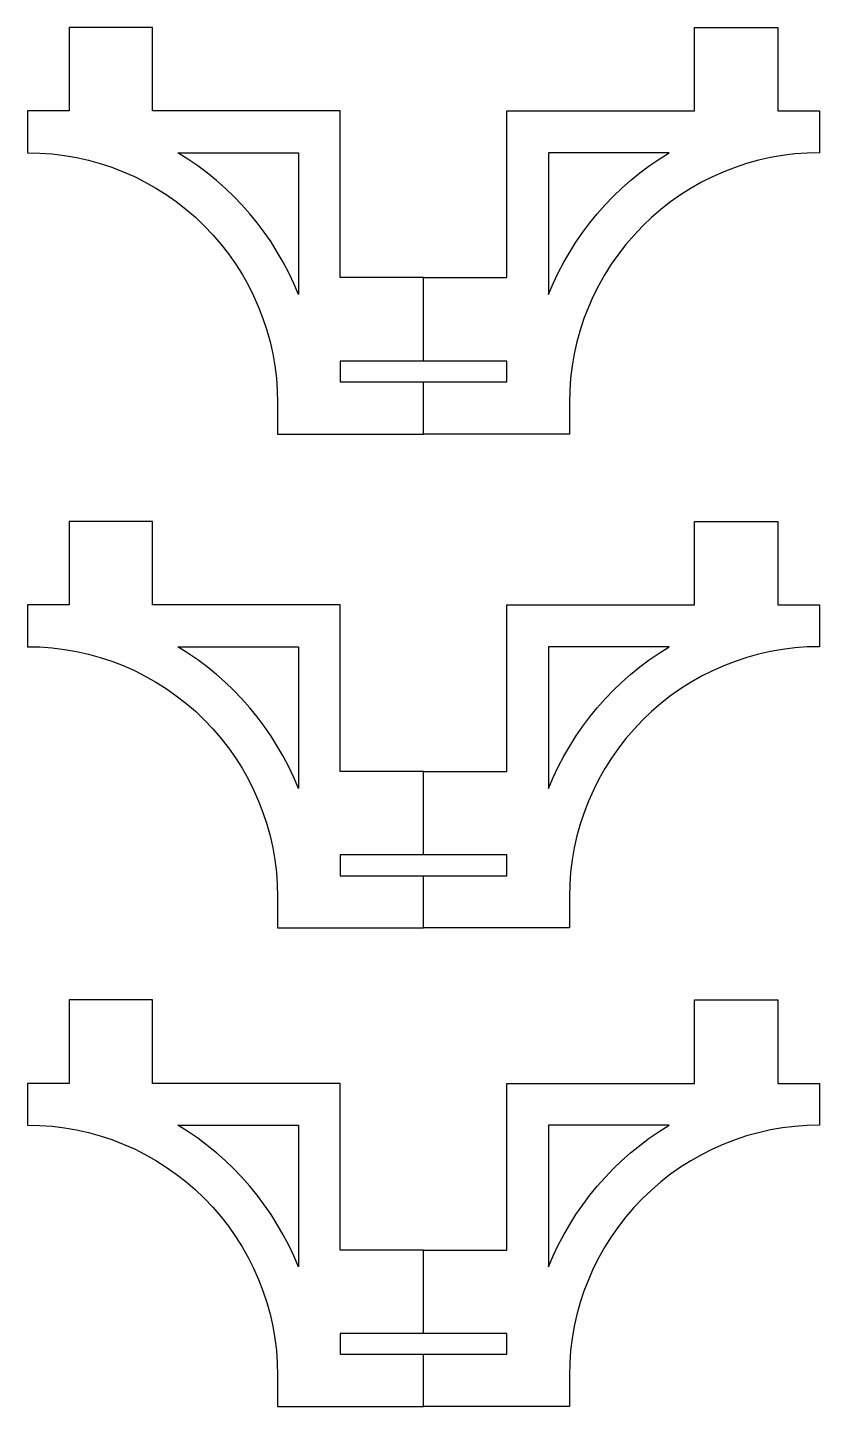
# Model space of a CAD drawing. Header units: millimetres. Extents: x 132 to 771, y 404 to 944.
# Drawn here: x 383 to 421, y 403.5 to 469.7 of the extents above; entities that cross this region are included whole.
import ezdxf

# ---------------------------------------------------------------- set-up
doc = ezdxf.new("R2010")
doc.units = ezdxf.units.MM
doc.header["$MEASUREMENT"] = 0
doc.layers.get('0').update_dxf_attribs({"linetype": 'CONTINUOUS', "true_color": 0xffffff})

msp = doc.modelspace()

# ---------------------------------------------------------------- linework, layer by layer
at = {"color": 7, "linetype": 'Continuous', "true_color": 0xffffff}
for points in [[(401.955, 457.673), (401.942, 457.673), (401.91, 457.673), (401.855, 457.673), (401.782, 457.673), (401.692, 457.673), (401.585, 457.673), (401.33, 457.673), (401.027, 457.673), (400.69, 457.673), (400.327, 457.673), (399.955, 457.673), (399.582, 457.673), (399.22, 457.673), (398.882, 457.673), (398.58, 457.673), (398.325, 457.673), (398.217, 457.673), (398.127, 457.673), (398.055, 457.673), (398, 457.673), (397.967, 457.673), (397.955, 457.673), (397.955, 457.696), (397.955, 457.763), (397.955, 457.871), (397.955, 458.016), (397.955, 458.198), (397.955, 458.411), (397.955, 458.653), (397.955, 458.921), (397.955, 459.213), (397.955, 459.526), (397.955, 459.856), (397.955, 460.201), (397.955, 460.923), (397.955, 461.668), (397.955, 462.413), (397.955, 463.136), (397.955, 463.481), (397.955, 463.811), (397.955, 464.123), (397.955, 464.416), (397.955, 464.683), (397.955, 464.926), (397.955, 465.138), (397.955, 465.321), (397.955, 465.466), (397.955, 465.573), (397.955, 465.641), (397.955, 465.663), (397.93, 465.663), (397.855, 465.663), (397.732, 465.663), (397.567, 465.663), (397.365, 465.663), (397.125, 465.663), (396.852, 465.663), (396.55, 465.663), (396.22, 465.663), (395.867, 465.663), (395.495, 465.663), (395.107, 465.663), (394.295, 465.663), (393.455, 465.663), (392.615, 465.663), (391.802, 465.663), (391.415, 465.663), (391.042, 465.663), (390.69, 465.663), (390.362, 465.663), (390.057, 465.663), (389.785, 465.663), (389.545, 465.663), (389.342, 465.663), (389.177, 465.663), (389.055, 465.663), (388.98, 465.663), (388.955, 465.663), (388.955, 465.676), (388.955, 465.708), (388.955, 465.763), (388.955, 465.836), (388.955, 465.926), (388.955, 466.033), (388.955, 466.288), (388.955, 466.591), (388.955, 466.928), (388.955, 467.291), (388.955, 467.663), (388.955, 468.036), (388.955, 468.398), (388.955, 468.736), (388.955, 469.038), (388.955, 469.293), (388.955, 469.401), (388.955, 469.491), (388.955, 469.563), (388.955, 469.618), (388.955, 469.651), (388.955, 469.663), (388.942, 469.663), (388.91, 469.663), (388.855, 469.663), (388.782, 469.663), (388.692, 469.663), (388.585, 469.663), (388.33, 469.663), (388.027, 469.663), (387.69, 469.663), (387.327, 469.663), (386.955, 469.663), (386.582, 469.663), (386.22, 469.663), (385.882, 469.663), (385.58, 469.663), (385.325, 469.663), (385.217, 469.663), (385.127, 469.663), (385.055, 469.663), (385, 469.663), (384.967, 469.663), (384.955, 469.663), (384.955, 469.651), (384.955, 469.618), (384.955, 469.563), (384.955, 469.491), (384.955, 469.401), (384.955, 469.293), (384.955, 469.038), (384.955, 468.736), (384.955, 468.398), (384.955, 468.036), (384.955, 467.663), (384.955, 467.291), (384.955, 466.928), (384.955, 466.591), (384.955, 466.288), (384.955, 466.033), (384.955, 465.926), (384.955, 465.836), (384.955, 465.763), (384.955, 465.708), (384.955, 465.676), (384.955, 465.663), (384.932, 465.663), (384.87, 465.663), (384.77, 465.663), (384.642, 465.663), (384.49, 465.663), (384.322, 465.663), (383.955, 465.663), (383.587, 465.663), (383.42, 465.663), (383.267, 465.663), (383.14, 465.663), (383.04, 465.663), (382.977, 465.663), (382.955, 465.663), (382.955, 465.641), (382.955, 465.578), (382.955, 465.478), (382.955, 465.351), (382.955, 465.198), (382.955, 465.031), (382.955, 464.663), (382.955, 464.296), (382.955, 464.128), (382.955, 463.976), (382.955, 463.848), (382.955, 463.748), (382.955, 463.686), (382.955, 463.663), (383.55, 463.648), (384.14, 463.606), (384.725, 463.533), (385.305, 463.433), (385.877, 463.303), (386.442, 463.148), (387, 462.966), (387.545, 462.753), (388.08, 462.518), (388.602, 462.256), (389.112, 461.968), (389.61, 461.653), (390.092, 461.316), (390.557, 460.953), (391.007, 460.568), (391.437, 460.158), (391.847, 459.728), (392.235, 459.278), (392.597, 458.813), (392.935, 458.331), (393.25, 457.833), (393.537, 457.321), (393.802, 456.798), (394.04, 456.261), (394.25, 455.713), (394.435, 455.158), (394.59, 454.591), (394.72, 454.018), (394.822, 453.436), (394.895, 452.851), (394.94, 452.258), (394.955, 451.663), (394.955, 451.646), (394.955, 451.598), (394.955, 451.526), (394.955, 451.431), (394.955, 451.318), (394.955, 451.191), (394.955, 450.918), (394.955, 450.646), (394.955, 450.518), (394.955, 450.406), (394.955, 450.311), (394.955, 450.238), (394.955, 450.191), (394.955, 450.173), (394.962, 450.173), (394.987, 450.173), (395.03, 450.173), (395.085, 450.173), (395.232, 450.173), (395.425, 450.173), (395.65, 450.173), (395.905, 450.173), (396.175, 450.173), (396.455, 450.173), (396.735, 450.173), (397.005, 450.173), (397.26, 450.173), (397.487, 450.173), (397.677, 450.173), (397.825, 450.173), (397.88, 450.173), (397.922, 450.173), (397.947, 450.173), (397.955, 450.173), (397.967, 450.173), (398, 450.173), (398.055, 450.173), (398.127, 450.173), (398.217, 450.173), (398.325, 450.173), (398.58, 450.173), (398.882, 450.173), (399.22, 450.173), (399.582, 450.173), (399.955, 450.173), (400.327, 450.173), (400.69, 450.173), (401.027, 450.173), (401.33, 450.173), (401.585, 450.173), (401.692, 450.173), (401.782, 450.173), (401.855, 450.173), (401.91, 450.173), (401.942, 450.173), (401.955, 450.173)], [(405.955, 452.673), (405.955, 452.683), (405.955, 452.716), (405.955, 452.766), (405.955, 452.831), (405.955, 452.991), (405.955, 453.173), (405.955, 453.356), (405.955, 453.518), (405.955, 453.581), (405.955, 453.631), (405.955, 453.663), (405.955, 453.673), (405.942, 453.673), (405.91, 453.673), (405.855, 453.673), (405.782, 453.673), (405.692, 453.673), (405.585, 453.673), (405.33, 453.673), (405.027, 453.673), (404.69, 453.673), (404.327, 453.673), (403.955, 453.673), (403.582, 453.673), (403.22, 453.673), (402.882, 453.673), (402.58, 453.673), (402.325, 453.673), (402.217, 453.673), (402.127, 453.673), (402.055, 453.673), (402, 453.673), (401.967, 453.673), (401.955, 453.673), (401.955, 453.686), (401.955, 453.718), (401.955, 453.773), (401.955, 453.846), (401.955, 453.936), (401.955, 454.043), (401.955, 454.298), (401.955, 454.601), (401.955, 454.938), (401.955, 455.301), (401.955, 455.673), (401.955, 456.046), (401.955, 456.408), (401.955, 456.746), (401.955, 457.048), (401.955, 457.303), (401.955, 457.411), (401.955, 457.501), (401.955, 457.573), (401.955, 457.628), (401.955, 457.661), (401.955, 457.673), (401.967, 457.673), (402, 457.673), (402.055, 457.673), (402.127, 457.673), (402.217, 457.673), (402.325, 457.673), (402.58, 457.673), (402.882, 457.673), (403.22, 457.673), (403.582, 457.673), (403.955, 457.673), (404.327, 457.673), (404.69, 457.673), (405.027, 457.673), (405.33, 457.673), (405.585, 457.673), (405.692, 457.673), (405.782, 457.673), (405.855, 457.673), (405.91, 457.673), (405.942, 457.673), (405.955, 457.673), (405.955, 457.696), (405.955, 457.763), (405.955, 457.871), (405.955, 458.016), (405.955, 458.198), (405.955, 458.411), (405.955, 458.653), (405.955, 458.921), (405.955, 459.213), (405.955, 459.526), (405.955, 459.856), (405.955, 460.201), (405.955, 460.923), (405.955, 461.668), (405.955, 462.413), (405.955, 463.136), (405.955, 463.481), (405.955, 463.811), (405.955, 464.123), (405.955, 464.416), (405.955, 464.683), (405.955, 464.926), (405.955, 465.138), (405.955, 465.321), (405.955, 465.466), (405.955, 465.573), (405.955, 465.641), (405.955, 465.663), (405.98, 465.663), (406.055, 465.663), (406.177, 465.663), (406.342, 465.663), (406.545, 465.663), (406.785, 465.663), (407.057, 465.663), (407.362, 465.663), (407.69, 465.663), (408.042, 465.663), (408.415, 465.663), (408.802, 465.663), (409.615, 465.663), (410.455, 465.663), (411.295, 465.663), (412.107, 465.663), (412.495, 465.663), (412.867, 465.663), (413.22, 465.663), (413.55, 465.663), (413.852, 465.663), (414.125, 465.663), (414.365, 465.663), (414.567, 465.663), (414.732, 465.663), (414.855, 465.663), (414.93, 465.663), (414.955, 465.663), (414.955, 465.676), (414.955, 465.708), (414.955, 465.763), (414.955, 465.836), (414.955, 465.926), (414.955, 466.033), (414.955, 466.288), (414.955, 466.591), (414.955, 466.928), (414.955, 467.291), (414.955, 467.663), (414.955, 468.036), (414.955, 468.398), (414.955, 468.736), (414.955, 469.038), (414.955, 469.293), (414.955, 469.401), (414.955, 469.491), (414.955, 469.563), (414.955, 469.618), (414.955, 469.651), (414.955, 469.663), (414.967, 469.663), (415, 469.663), (415.055, 469.663), (415.127, 469.663), (415.217, 469.663), (415.325, 469.663), (415.58, 469.663), (415.882, 469.663), (416.22, 469.663), (416.582, 469.663), (416.955, 469.663), (417.327, 469.663), (417.69, 469.663), (418.027, 469.663), (418.33, 469.663), (418.585, 469.663), (418.692, 469.663), (418.782, 469.663), (418.855, 469.663), (418.91, 469.663), (418.942, 469.663), (418.955, 469.663), (418.955, 469.651), (418.955, 469.618), (418.955, 469.563), (418.955, 469.491), (418.955, 469.401), (418.955, 469.293), (418.955, 469.038), (418.955, 468.736), (418.955, 468.398), (418.955, 468.036), (418.955, 467.663), (418.955, 467.291), (418.955, 466.928), (418.955, 466.591), (418.955, 466.288), (418.955, 466.033), (418.955, 465.926), (418.955, 465.836), (418.955, 465.763), (418.955, 465.708), (418.955, 465.676), (418.955, 465.663), (418.977, 465.663), (419.04, 465.663), (419.14, 465.663), (419.267, 465.663), (419.42, 465.663), (419.587, 465.663), (419.955, 465.663), (420.322, 465.663), (420.49, 465.663), (420.642, 465.663), (420.77, 465.663), (420.87, 465.663), (420.932, 465.663), (420.955, 465.663), (420.955, 465.641), (420.955, 465.578), (420.955, 465.478), (420.955, 465.351), (420.955, 465.198), (420.955, 465.031), (420.955, 464.663), (420.955, 464.296), (420.955, 464.128), (420.955, 463.976), (420.955, 463.848), (420.955, 463.748), (420.955, 463.686), (420.955, 463.663), (420.955, 463.663), (420.36, 463.648), (419.767, 463.603), (419.182, 463.531), (418.602, 463.431), (418.027, 463.301), (417.462, 463.143), (416.907, 462.958), (416.36, 462.748), (415.825, 462.511), (415.302, 462.246), (414.792, 461.958), (414.295, 461.643), (413.812, 461.306), (413.347, 460.941), (412.897, 460.553), (412.467, 460.143), (412.057, 459.711), (411.67, 459.263), (411.307, 458.796), (410.967, 458.316), (410.655, 457.818), (410.365, 457.308), (410.102, 456.786), (409.865, 456.253), (409.655, 455.706), (409.472, 455.151), (409.315, 454.588), (409.185, 454.016), (409.085, 453.436), (409.012, 452.851), (408.97, 452.258), (408.955, 451.663), (408.955, 451.646), (408.955, 451.598), (408.955, 451.526), (408.955, 451.431), (408.955, 451.318), (408.955, 451.191), (408.955, 450.918), (408.955, 450.646), (408.955, 450.518), (408.955, 450.406), (408.955, 450.311), (408.955, 450.238), (408.955, 450.191), (408.955, 450.173), (408.947, 450.173), (408.922, 450.173), (408.88, 450.173), (408.825, 450.173), (408.677, 450.173), (408.487, 450.173), (408.26, 450.173), (408.005, 450.173), (407.735, 450.173), (407.455, 450.173), (407.175, 450.173), (406.905, 450.173), (406.65, 450.173), (406.425, 450.173), (406.232, 450.173), (406.085, 450.173), (406.03, 450.173), (405.987, 450.173), (405.962, 450.173), (405.955, 450.173), (405.942, 450.173), (405.91, 450.173), (405.855, 450.173), (405.782, 450.173), (405.692, 450.173), (405.585, 450.173), (405.33, 450.173), (405.027, 450.173), (404.69, 450.173), (404.327, 450.173), (403.955, 450.173), (403.582, 450.173), (403.22, 450.173), (402.882, 450.173), (402.58, 450.173), (402.325, 450.173), (402.217, 450.173), (402.127, 450.173), (402.055, 450.173), (402, 450.173), (401.967, 450.173), (401.955, 450.173), (401.955, 450.201), (401.955, 450.281), (401.955, 450.403), (401.955, 450.563), (401.955, 450.753), (401.955, 450.963), (401.955, 451.423), (401.955, 451.883), (401.955, 452.093), (401.955, 452.283), (401.955, 452.443), (401.955, 452.566), (401.955, 452.646), (401.955, 452.673), (401.967, 452.673), (402, 452.673), (402.055, 452.673), (402.127, 452.673), (402.217, 452.673), (402.325, 452.673), (402.58, 452.673), (402.882, 452.673), (403.22, 452.673), (403.582, 452.673), (403.955, 452.673), (404.327, 452.673), (404.69, 452.673), (405.027, 452.673), (405.33, 452.673), (405.585, 452.673), (405.692, 452.673), (405.782, 452.673), (405.855, 452.673), (405.91, 452.673), (405.942, 452.673), (405.955, 452.673)], [(395.955, 456.861), (395.732, 457.388), (395.487, 457.903), (395.225, 458.408), (394.94, 458.901), (394.637, 459.381), (394.315, 459.846), (393.975, 460.298), (393.617, 460.736), (393.242, 461.161), (392.85, 461.568), (392.442, 461.961), (392.017, 462.336), (391.575, 462.693), (391.12, 463.036), (390.65, 463.358), (390.165, 463.663), (390.182, 463.663), (390.23, 463.663), (390.307, 463.663), (390.415, 463.663), (390.545, 463.663), (390.7, 463.663), (390.875, 463.663), (391.07, 463.663), (391.282, 463.663), (391.507, 463.663), (391.997, 463.663), (392.52, 463.663), (393.06, 463.663), (393.6, 463.663), (394.122, 463.663), (394.612, 463.663), (394.837, 463.663), (395.05, 463.663), (395.245, 463.663), (395.42, 463.663), (395.575, 463.663), (395.705, 463.663), (395.812, 463.663), (395.89, 463.663), (395.937, 463.663), (395.955, 463.663), (395.955, 463.643), (395.955, 463.586), (395.955, 463.496), (395.955, 463.371), (395.955, 463.216), (395.955, 463.036), (395.955, 462.828), (395.955, 462.601), (395.955, 462.351), (395.955, 462.086), (395.955, 461.511), (395.955, 460.896), (395.955, 460.261), (395.955, 459.628), (395.955, 459.013), (395.955, 458.438), (395.955, 458.173), (395.955, 457.923), (395.955, 457.696), (395.955, 457.488), (395.955, 457.308), (395.955, 457.153), (395.955, 457.028), (395.955, 456.938), (395.955, 456.881), (395.955, 456.861)], [(407.955, 456.861), (408.177, 457.388), (408.422, 457.903), (408.685, 458.408), (408.97, 458.901), (409.272, 459.378), (409.595, 459.846), (409.935, 460.298), (410.292, 460.736), (410.667, 461.161), (411.06, 461.568), (411.467, 461.961), (411.892, 462.336), (412.332, 462.696), (412.787, 463.036), (413.257, 463.358), (413.742, 463.663), (413.725, 463.663), (413.677, 463.663), (413.6, 463.663), (413.495, 463.663), (413.362, 463.663), (413.207, 463.663), (413.032, 463.663), (412.837, 463.663), (412.627, 463.663), (412.4, 463.663), (411.912, 463.663), (411.387, 463.663), (410.847, 463.663), (410.31, 463.663), (409.785, 463.663), (409.297, 463.663), (409.07, 463.663), (408.86, 463.663), (408.665, 463.663), (408.49, 463.663), (408.335, 463.663), (408.202, 463.663), (408.097, 463.663), (408.02, 463.663), (407.972, 463.663), (407.955, 463.663), (407.955, 463.643), (407.955, 463.586), (407.955, 463.496), (407.955, 463.371), (407.955, 463.216), (407.955, 463.036), (407.955, 462.828), (407.955, 462.601), (407.955, 462.351), (407.955, 462.086), (407.955, 461.511), (407.955, 460.896), (407.955, 460.261), (407.955, 459.628), (407.955, 459.013), (407.955, 458.438), (407.955, 458.173), (407.955, 457.923), (407.955, 457.696), (407.955, 457.488), (407.955, 457.308), (407.955, 457.153), (407.955, 457.028), (407.955, 456.938), (407.955, 456.881), (407.955, 456.861)], [(401.955, 453.673), (401.942, 453.673), (401.91, 453.673), (401.855, 453.673), (401.782, 453.673), (401.692, 453.673), (401.585, 453.673), (401.33, 453.673), (401.027, 453.673), (400.69, 453.673), (400.327, 453.673), (399.955, 453.673), (399.582, 453.673), (399.22, 453.673), (398.882, 453.673), (398.58, 453.673), (398.325, 453.673), (398.217, 453.673), (398.127, 453.673), (398.055, 453.673), (398, 453.673), (397.967, 453.673), (397.955, 453.673), (397.955, 453.663), (397.955, 453.631), (397.955, 453.581), (397.955, 453.518), (397.955, 453.356), (397.955, 453.173), (397.955, 452.991), (397.955, 452.831), (397.955, 452.766), (397.955, 452.716), (397.955, 452.683), (397.955, 452.673), (397.967, 452.673), (398, 452.673), (398.055, 452.673), (398.127, 452.673), (398.217, 452.673), (398.325, 452.673), (398.58, 452.673), (398.882, 452.673), (399.22, 452.673), (399.582, 452.673), (399.955, 452.673), (400.327, 452.673), (400.69, 452.673), (401.027, 452.673), (401.33, 452.673), (401.585, 452.673), (401.692, 452.673), (401.782, 452.673), (401.855, 452.673), (401.91, 452.673), (401.942, 452.673), (401.955, 452.673)], [(401.955, 433.985), (401.942, 433.985), (401.91, 433.985), (401.855, 433.985), (401.782, 433.985), (401.692, 433.985), (401.585, 433.985), (401.33, 433.985), (401.027, 433.985), (400.69, 433.985), (400.327, 433.985), (399.955, 433.985), (399.582, 433.985), (399.22, 433.985), (398.882, 433.985), (398.58, 433.985), (398.325, 433.985), (398.217, 433.985), (398.127, 433.985), (398.055, 433.985), (398, 433.985), (397.967, 433.985), (397.955, 433.985), (397.955, 434.007), (397.955, 434.075), (397.955, 434.182), (397.955, 434.327), (397.955, 434.51), (397.955, 434.722), (397.955, 434.965), (397.955, 435.232), (397.955, 435.525), (397.955, 435.837), (397.955, 436.167), (397.955, 436.512), (397.955, 437.235), (397.955, 437.98), (397.955, 438.725), (397.955, 439.447), (397.955, 439.792), (397.955, 440.122), (397.955, 440.435), (397.955, 440.727), (397.955, 440.995), (397.955, 441.237), (397.955, 441.45), (397.955, 441.632), (397.955, 441.777), (397.955, 441.885), (397.955, 441.952), (397.955, 441.975), (397.93, 441.975), (397.855, 441.975), (397.732, 441.975), (397.567, 441.975), (397.365, 441.975), (397.125, 441.975), (396.852, 441.975), (396.55, 441.975), (396.22, 441.975), (395.867, 441.975), (395.495, 441.975), (395.107, 441.975), (394.295, 441.975), (393.455, 441.975), (392.615, 441.975), (391.802, 441.975), (391.415, 441.975), (391.042, 441.975), (390.69, 441.975), (390.362, 441.975), (390.057, 441.975), (389.785, 441.975), (389.545, 441.975), (389.342, 441.975), (389.177, 441.975), (389.055, 441.975), (388.98, 441.975), (388.955, 441.975), (388.955, 441.987), (388.955, 442.02), (388.955, 442.075), (388.955, 442.147), (388.955, 442.237), (388.955, 442.345), (388.955, 442.6), (388.955, 442.902), (388.955, 443.24), (388.955, 443.602), (388.955, 443.975), (388.955, 444.347), (388.955, 444.71), (388.955, 445.047), (388.955, 445.35), (388.955, 445.605), (388.955, 445.712), (388.955, 445.802), (388.955, 445.875), (388.955, 445.93), (388.955, 445.962), (388.955, 445.975), (388.942, 445.975), (388.91, 445.975), (388.855, 445.975), (388.782, 445.975), (388.692, 445.975), (388.585, 445.975), (388.33, 445.975), (388.027, 445.975), (387.69, 445.975), (387.327, 445.975), (386.955, 445.975), (386.582, 445.975), (386.22, 445.975), (385.882, 445.975), (385.58, 445.975), (385.325, 445.975), (385.217, 445.975), (385.127, 445.975), (385.055, 445.975), (385, 445.975), (384.967, 445.975), (384.955, 445.975), (384.955, 445.962), (384.955, 445.93), (384.955, 445.875), (384.955, 445.802), (384.955, 445.712), (384.955, 445.605), (384.955, 445.35), (384.955, 445.047), (384.955, 444.71), (384.955, 444.347), (384.955, 443.975), (384.955, 443.602), (384.955, 443.24), (384.955, 442.902), (384.955, 442.6), (384.955, 442.345), (384.955, 442.237), (384.955, 442.147), (384.955, 442.075), (384.955, 442.02), (384.955, 441.987), (384.955, 441.975), (384.932, 441.975), (384.87, 441.975), (384.77, 441.975), (384.642, 441.975), (384.49, 441.975), (384.322, 441.975), (383.955, 441.975), (383.587, 441.975), (383.42, 441.975), (383.267, 441.975), (383.14, 441.975), (383.04, 441.975), (382.977, 441.975), (382.955, 441.975), (382.955, 441.952), (382.955, 441.89), (382.955, 441.79), (382.955, 441.662), (382.955, 441.51), (382.955, 441.342), (382.955, 440.975), (382.955, 440.607), (382.955, 440.44), (382.955, 440.287), (382.955, 440.16), (382.955, 440.06), (382.955, 439.997), (382.955, 439.975), (383.55, 439.96), (384.14, 439.917), (384.727, 439.845), (385.307, 439.745), (385.88, 439.615), (386.445, 439.46), (387, 439.275), (387.545, 439.065), (388.08, 438.827), (388.605, 438.565), (389.115, 438.277), (389.61, 437.965), (390.092, 437.625), (390.557, 437.262), (391.007, 436.877), (391.437, 436.467), (391.847, 436.037), (392.235, 435.587), (392.597, 435.122), (392.937, 434.64), (393.25, 434.142), (393.54, 433.63), (393.802, 433.107), (394.04, 432.57), (394.25, 432.025), (394.435, 431.467), (394.592, 430.9), (394.722, 430.327), (394.822, 429.747), (394.895, 429.16), (394.94, 428.57), (394.955, 427.975), (394.955, 427.957), (394.955, 427.91), (394.955, 427.837), (394.955, 427.742), (394.955, 427.63), (394.955, 427.502), (394.955, 427.23), (394.955, 426.957), (394.955, 426.83), (394.955, 426.717), (394.955, 426.622), (394.955, 426.55), (394.955, 426.502), (394.955, 426.485), (394.962, 426.485), (394.987, 426.485), (395.03, 426.485), (395.085, 426.485), (395.232, 426.485), (395.425, 426.485), (395.65, 426.485), (395.905, 426.485), (396.175, 426.485), (396.455, 426.485), (396.735, 426.485), (397.005, 426.485), (397.26, 426.485), (397.487, 426.485), (397.677, 426.485), (397.825, 426.485), (397.88, 426.485), (397.922, 426.485), (397.947, 426.485), (397.955, 426.485), (397.967, 426.485), (398, 426.485), (398.055, 426.485), (398.127, 426.485), (398.217, 426.485), (398.325, 426.485), (398.58, 426.485), (398.882, 426.485), (399.22, 426.485), (399.582, 426.485), (399.955, 426.485), (400.327, 426.485), (400.69, 426.485), (401.027, 426.485), (401.33, 426.485), (401.585, 426.485), (401.692, 426.485), (401.782, 426.485), (401.855, 426.485), (401.91, 426.485), (401.942, 426.485), (401.955, 426.485)], [(405.955, 428.985), (405.955, 428.995), (405.955, 429.027), (405.955, 429.077), (405.955, 429.142), (405.955, 429.302), (405.955, 429.485), (405.955, 429.667), (405.955, 429.83), (405.955, 429.892), (405.955, 429.942), (405.955, 429.975), (405.955, 429.985), (405.942, 429.985), (405.91, 429.985), (405.855, 429.985), (405.782, 429.985), (405.692, 429.985), (405.585, 429.985), (405.33, 429.985), (405.027, 429.985), (404.69, 429.985), (404.327, 429.985), (403.955, 429.985), (403.582, 429.985), (403.22, 429.985), (402.882, 429.985), (402.58, 429.985), (402.325, 429.985), (402.217, 429.985), (402.127, 429.985), (402.055, 429.985), (402, 429.985), (401.967, 429.985), (401.955, 429.985), (401.955, 429.997), (401.955, 430.03), (401.955, 430.085), (401.955, 430.157), (401.955, 430.247), (401.955, 430.355), (401.955, 430.61), (401.955, 430.912), (401.955, 431.25), (401.955, 431.612), (401.955, 431.985), (401.955, 432.357), (401.955, 432.72), (401.955, 433.057), (401.955, 433.36), (401.955, 433.615), (401.955, 433.722), (401.955, 433.812), (401.955, 433.885), (401.955, 433.94), (401.955, 433.972), (401.955, 433.985), (401.967, 433.985), (402, 433.985), (402.055, 433.985), (402.127, 433.985), (402.217, 433.985), (402.325, 433.985), (402.58, 433.985), (402.882, 433.985), (403.22, 433.985), (403.582, 433.985), (403.955, 433.985), (404.327, 433.985), (404.69, 433.985), (405.027, 433.985), (405.33, 433.985), (405.585, 433.985), (405.692, 433.985), (405.782, 433.985), (405.855, 433.985), (405.91, 433.985), (405.942, 433.985), (405.955, 433.985), (405.955, 434.007), (405.955, 434.075), (405.955, 434.182), (405.955, 434.327), (405.955, 434.51), (405.955, 434.722), (405.955, 434.965), (405.955, 435.232), (405.955, 435.525), (405.955, 435.837), (405.955, 436.167), (405.955, 436.512), (405.955, 437.235), (405.955, 437.98), (405.955, 438.725), (405.955, 439.447), (405.955, 439.792), (405.955, 440.122), (405.955, 440.435), (405.955, 440.727), (405.955, 440.995), (405.955, 441.237), (405.955, 441.45), (405.955, 441.632), (405.955, 441.777), (405.955, 441.885), (405.955, 441.952), (405.955, 441.975), (405.98, 441.975), (406.055, 441.975), (406.177, 441.975), (406.342, 441.975), (406.545, 441.975), (406.785, 441.975), (407.057, 441.975), (407.362, 441.975), (407.69, 441.975), (408.042, 441.975), (408.415, 441.975), (408.802, 441.975), (409.615, 441.975), (410.455, 441.975), (411.295, 441.975), (412.107, 441.975), (412.495, 441.975), (412.867, 441.975), (413.22, 441.975), (413.55, 441.975), (413.852, 441.975), (414.125, 441.975), (414.365, 441.975), (414.567, 441.975), (414.732, 441.975), (414.855, 441.975), (414.93, 441.975), (414.955, 441.975), (414.955, 441.987), (414.955, 442.02), (414.955, 442.075), (414.955, 442.147), (414.955, 442.237), (414.955, 442.345), (414.955, 442.6), (414.955, 442.902), (414.955, 443.24), (414.955, 443.602), (414.955, 443.975), (414.955, 444.347), (414.955, 444.71), (414.955, 445.047), (414.955, 445.35), (414.955, 445.605), (414.955, 445.712), (414.955, 445.802), (414.955, 445.875), (414.955, 445.93), (414.955, 445.962), (414.955, 445.975), (414.967, 445.975), (415, 445.975), (415.055, 445.975), (415.127, 445.975), (415.217, 445.975), (415.325, 445.975), (415.58, 445.975), (415.882, 445.975), (416.22, 445.975), (416.582, 445.975), (416.955, 445.975), (417.327, 445.975), (417.69, 445.975), (418.027, 445.975), (418.33, 445.975), (418.585, 445.975), (418.692, 445.975), (418.782, 445.975), (418.855, 445.975), (418.91, 445.975), (418.942, 445.975), (418.955, 445.975), (418.955, 445.962), (418.955, 445.93), (418.955, 445.875), (418.955, 445.802), (418.955, 445.712), (418.955, 445.605), (418.955, 445.35), (418.955, 445.047), (418.955, 444.71), (418.955, 444.347), (418.955, 443.975), (418.955, 443.602), (418.955, 443.24), (418.955, 442.902), (418.955, 442.6), (418.955, 442.345), (418.955, 442.237), (418.955, 442.147), (418.955, 442.075), (418.955, 442.02), (418.955, 441.987), (418.955, 441.975), (418.977, 441.975), (419.04, 441.975), (419.14, 441.975), (419.267, 441.975), (419.42, 441.975), (419.587, 441.975), (419.955, 441.975), (420.322, 441.975), (420.49, 441.975), (420.642, 441.975), (420.77, 441.975), (420.87, 441.975), (420.932, 441.975), (420.955, 441.975), (420.955, 441.952), (420.955, 441.89), (420.955, 441.79), (420.955, 441.662), (420.955, 441.51), (420.955, 441.342), (420.955, 440.975), (420.955, 440.607), (420.955, 440.44), (420.955, 440.287), (420.955, 440.16), (420.955, 440.06), (420.955, 439.997), (420.955, 439.975), (420.955, 439.975), (420.36, 439.96), (419.77, 439.915), (419.182, 439.842), (418.602, 439.74), (418.03, 439.61), (417.465, 439.452), (416.907, 439.27), (416.362, 439.057), (415.825, 438.82), (415.302, 438.557), (414.792, 438.267), (414.295, 437.952), (413.812, 437.615), (413.347, 437.25), (412.897, 436.862), (412.467, 436.452), (412.057, 436.02), (411.67, 435.572), (411.307, 435.107), (410.97, 434.625), (410.655, 434.13), (410.367, 433.62), (410.105, 433.097), (409.867, 432.562), (409.657, 432.017), (409.472, 431.462), (409.317, 430.9), (409.187, 430.327), (409.087, 429.747), (409.012, 429.162), (408.97, 428.57), (408.955, 427.975), (408.955, 427.957), (408.955, 427.91), (408.955, 427.837), (408.955, 427.742), (408.955, 427.63), (408.955, 427.502), (408.955, 427.23), (408.955, 426.957), (408.955, 426.83), (408.955, 426.717), (408.955, 426.622), (408.955, 426.55), (408.955, 426.502), (408.955, 426.485), (408.947, 426.485), (408.922, 426.485), (408.88, 426.485), (408.825, 426.485), (408.677, 426.485), (408.487, 426.485), (408.26, 426.485), (408.005, 426.485), (407.735, 426.485), (407.455, 426.485), (407.175, 426.485), (406.905, 426.485), (406.65, 426.485), (406.425, 426.485), (406.232, 426.485), (406.085, 426.485), (406.03, 426.485), (405.987, 426.485), (405.962, 426.485), (405.955, 426.485), (405.942, 426.485), (405.91, 426.485), (405.855, 426.485), (405.782, 426.485), (405.692, 426.485), (405.585, 426.485), (405.33, 426.485), (405.027, 426.485), (404.69, 426.485), (404.327, 426.485), (403.955, 426.485), (403.582, 426.485), (403.22, 426.485), (402.882, 426.485), (402.58, 426.485), (402.325, 426.485), (402.217, 426.485), (402.127, 426.485), (402.055, 426.485), (402, 426.485), (401.967, 426.485), (401.955, 426.485), (401.955, 426.512), (401.955, 426.592), (401.955, 426.715), (401.955, 426.875), (401.955, 427.065), (401.955, 427.275), (401.955, 427.735), (401.955, 428.195), (401.955, 428.405), (401.955, 428.595), (401.955, 428.755), (401.955, 428.877), (401.955, 428.957), (401.955, 428.985), (401.967, 428.985), (402, 428.985), (402.055, 428.985), (402.127, 428.985), (402.217, 428.985), (402.325, 428.985), (402.58, 428.985), (402.882, 428.985), (403.22, 428.985), (403.582, 428.985), (403.955, 428.985), (404.327, 428.985), (404.69, 428.985), (405.027, 428.985), (405.33, 428.985), (405.585, 428.985), (405.692, 428.985), (405.782, 428.985), (405.855, 428.985), (405.91, 428.985), (405.942, 428.985), (405.955, 428.985)], [(395.955, 433.17), (395.732, 433.697), (395.487, 434.212), (395.225, 434.717), (394.94, 435.21), (394.637, 435.69), (394.315, 436.155), (393.975, 436.607), (393.617, 437.047), (393.242, 437.47), (392.85, 437.877), (392.442, 438.27), (392.017, 438.647), (391.577, 439.005), (391.122, 439.347), (390.652, 439.67), (390.167, 439.975), (390.185, 439.975), (390.232, 439.975), (390.31, 439.975), (390.415, 439.975), (390.547, 439.975), (390.702, 439.975), (390.877, 439.975), (391.072, 439.975), (391.282, 439.975), (391.51, 439.975), (391.997, 439.975), (392.522, 439.975), (393.06, 439.975), (393.6, 439.975), (394.125, 439.975), (394.612, 439.975), (394.84, 439.975), (395.05, 439.975), (395.245, 439.975), (395.42, 439.975), (395.575, 439.975), (395.707, 439.975), (395.812, 439.975), (395.89, 439.975), (395.937, 439.975), (395.955, 439.975), (395.955, 439.955), (395.955, 439.897), (395.955, 439.807), (395.955, 439.682), (395.955, 439.527), (395.955, 439.347), (395.955, 439.14), (395.955, 438.912), (395.955, 438.662), (395.955, 438.397), (395.955, 437.822), (395.955, 437.207), (395.955, 436.572), (395.955, 435.937), (395.955, 435.322), (395.955, 434.747), (395.955, 434.482), (395.955, 434.232), (395.955, 434.005), (395.955, 433.797), (395.955, 433.617), (395.955, 433.462), (395.955, 433.337), (395.955, 433.247), (395.955, 433.19), (395.955, 433.17)], [(407.955, 433.17), (408.177, 433.697), (408.422, 434.212), (408.687, 434.717), (408.97, 435.21), (409.272, 435.69), (409.595, 436.155), (409.935, 436.607), (410.292, 437.047), (410.667, 437.47), (411.06, 437.877), (411.47, 438.27), (411.895, 438.647), (412.335, 439.005), (412.79, 439.347), (413.26, 439.67), (413.745, 439.975), (413.727, 439.975), (413.68, 439.975), (413.602, 439.975), (413.495, 439.975), (413.365, 439.975), (413.21, 439.975), (413.035, 439.975), (412.84, 439.975), (412.627, 439.975), (412.402, 439.975), (411.912, 439.975), (411.39, 439.975), (410.85, 439.975), (410.31, 439.975), (409.787, 439.975), (409.297, 439.975), (409.072, 439.975), (408.86, 439.975), (408.665, 439.975), (408.49, 439.975), (408.335, 439.975), (408.205, 439.975), (408.097, 439.975), (408.02, 439.975), (407.972, 439.975), (407.955, 439.975), (407.955, 439.955), (407.955, 439.897), (407.955, 439.807), (407.955, 439.682), (407.955, 439.527), (407.955, 439.347), (407.955, 439.14), (407.955, 438.912), (407.955, 438.662), (407.955, 438.397), (407.955, 437.822), (407.955, 437.207), (407.955, 436.572), (407.955, 435.937), (407.955, 435.322), (407.955, 434.747), (407.955, 434.482), (407.955, 434.232), (407.955, 434.005), (407.955, 433.797), (407.955, 433.617), (407.955, 433.462), (407.955, 433.337), (407.955, 433.247), (407.955, 433.19), (407.955, 433.17)], [(401.955, 429.985), (401.942, 429.985), (401.91, 429.985), (401.855, 429.985), (401.782, 429.985), (401.692, 429.985), (401.585, 429.985), (401.33, 429.985), (401.027, 429.985), (400.69, 429.985), (400.327, 429.985), (399.955, 429.985), (399.582, 429.985), (399.22, 429.985), (398.882, 429.985), (398.58, 429.985), (398.325, 429.985), (398.217, 429.985), (398.127, 429.985), (398.055, 429.985), (398, 429.985), (397.967, 429.985), (397.955, 429.985), (397.955, 429.975), (397.955, 429.942), (397.955, 429.892), (397.955, 429.83), (397.955, 429.667), (397.955, 429.485), (397.955, 429.302), (397.955, 429.142), (397.955, 429.077), (397.955, 429.027), (397.955, 428.995), (397.955, 428.985), (397.967, 428.985), (398, 428.985), (398.055, 428.985), (398.127, 428.985), (398.217, 428.985), (398.325, 428.985), (398.58, 428.985), (398.882, 428.985), (399.22, 428.985), (399.582, 428.985), (399.955, 428.985), (400.327, 428.985), (400.69, 428.985), (401.027, 428.985), (401.33, 428.985), (401.585, 428.985), (401.692, 428.985), (401.782, 428.985), (401.855, 428.985), (401.91, 428.985), (401.942, 428.985), (401.955, 428.985)], [(401.955, 411.042), (401.942, 411.042), (401.91, 411.042), (401.855, 411.042), (401.782, 411.042), (401.692, 411.042), (401.585, 411.042), (401.33, 411.042), (401.027, 411.042), (400.69, 411.042), (400.327, 411.042), (399.955, 411.042), (399.582, 411.042), (399.22, 411.042), (398.882, 411.042), (398.58, 411.042), (398.325, 411.042), (398.217, 411.042), (398.127, 411.042), (398.055, 411.042), (398, 411.042), (397.967, 411.042), (397.955, 411.042), (397.955, 411.064), (397.955, 411.132), (397.955, 411.239), (397.955, 411.384), (397.955, 411.567), (397.955, 411.779), (397.955, 412.022), (397.955, 412.289), (397.955, 412.582), (397.955, 412.894), (397.955, 413.224), (397.955, 413.569), (397.955, 414.292), (397.955, 415.037), (397.955, 415.782), (397.955, 416.504), (397.955, 416.849), (397.955, 417.179), (397.955, 417.492), (397.955, 417.784), (397.955, 418.052), (397.955, 418.294), (397.955, 418.507), (397.955, 418.689), (397.955, 418.834), (397.955, 418.942), (397.955, 419.009), (397.955, 419.032), (397.93, 419.032), (397.855, 419.032), (397.732, 419.032), (397.567, 419.032), (397.365, 419.032), (397.125, 419.032), (396.852, 419.032), (396.55, 419.032), (396.22, 419.032), (395.867, 419.032), (395.495, 419.032), (395.107, 419.032), (394.295, 419.032), (393.455, 419.032), (392.615, 419.032), (391.802, 419.032), (391.415, 419.032), (391.042, 419.032), (390.69, 419.032), (390.362, 419.032), (390.057, 419.032), (389.785, 419.032), (389.545, 419.032), (389.342, 419.032), (389.177, 419.032), (389.055, 419.032), (388.98, 419.032), (388.955, 419.032), (388.955, 419.044), (388.955, 419.077), (388.955, 419.132), (388.955, 419.204), (388.955, 419.294), (388.955, 419.402), (388.955, 419.657), (388.955, 419.959), (388.955, 420.297), (388.955, 420.659), (388.955, 421.032), (388.955, 421.404), (388.955, 421.767), (388.955, 422.104), (388.955, 422.407), (388.955, 422.662), (388.955, 422.769), (388.955, 422.859), (388.955, 422.932), (388.955, 422.987), (388.955, 423.019), (388.955, 423.032), (388.942, 423.032), (388.91, 423.032), (388.855, 423.032), (388.782, 423.032), (388.692, 423.032), (388.585, 423.032), (388.33, 423.032), (388.027, 423.032), (387.69, 423.032), (387.327, 423.032), (386.955, 423.032), (386.582, 423.032), (386.22, 423.032), (385.882, 423.032), (385.58, 423.032), (385.325, 423.032), (385.217, 423.032), (385.127, 423.032), (385.055, 423.032), (385, 423.032), (384.967, 423.032), (384.955, 423.032), (384.955, 423.019), (384.955, 422.987), (384.955, 422.932), (384.955, 422.859), (384.955, 422.769), (384.955, 422.662), (384.955, 422.407), (384.955, 422.104), (384.955, 421.767), (384.955, 421.404), (384.955, 421.032), (384.955, 420.659), (384.955, 420.297), (384.955, 419.959), (384.955, 419.657), (384.955, 419.402), (384.955, 419.294), (384.955, 419.204), (384.955, 419.132), (384.955, 419.077), (384.955, 419.044), (384.955, 419.032), (384.932, 419.032), (384.87, 419.032), (384.77, 419.032), (384.642, 419.032), (384.49, 419.032), (384.322, 419.032), (383.955, 419.032), (383.587, 419.032), (383.42, 419.032), (383.267, 419.032), (383.14, 419.032), (383.04, 419.032), (382.977, 419.032), (382.955, 419.032), (382.955, 419.009), (382.955, 418.947), (382.955, 418.847), (382.955, 418.719), (382.955, 418.567), (382.955, 418.399), (382.955, 418.032), (382.955, 417.664), (382.955, 417.497), (382.955, 417.344), (382.955, 417.217), (382.955, 417.117), (382.955, 417.054), (382.955, 417.032), (383.55, 417.017), (384.14, 416.974), (384.725, 416.902), (385.305, 416.802), (385.877, 416.672), (386.442, 416.517), (386.997, 416.334), (387.545, 416.122), (388.08, 415.887), (388.602, 415.624), (389.112, 415.337), (389.61, 415.022), (390.09, 414.684), (390.557, 414.322), (391.005, 413.937), (391.437, 413.527), (391.847, 413.097), (392.235, 412.647), (392.597, 412.179), (392.935, 411.697), (393.25, 411.199), (393.537, 410.689), (393.802, 410.164), (394.04, 409.629), (394.25, 409.082), (394.435, 408.524), (394.59, 407.959), (394.72, 407.384), (394.822, 406.804), (394.895, 406.219), (394.94, 405.627), (394.955, 405.032), (394.955, 405.014), (394.955, 404.967), (394.955, 404.894), (394.955, 404.799), (394.955, 404.687), (394.955, 404.559), (394.955, 404.287), (394.955, 404.014), (394.955, 403.887), (394.955, 403.774), (394.955, 403.679), (394.955, 403.607), (394.955, 403.559), (394.955, 403.542), (394.962, 403.542), (394.987, 403.542), (395.03, 403.542), (395.085, 403.542), (395.232, 403.542), (395.425, 403.542), (395.65, 403.542), (395.905, 403.542), (396.175, 403.542), (396.455, 403.542), (396.735, 403.542), (397.005, 403.542), (397.26, 403.542), (397.487, 403.542), (397.677, 403.542), (397.825, 403.542), (397.88, 403.542), (397.922, 403.542), (397.947, 403.542), (397.955, 403.542), (397.967, 403.542), (398, 403.542), (398.055, 403.542), (398.127, 403.542), (398.217, 403.542), (398.325, 403.542), (398.58, 403.542), (398.882, 403.542), (399.22, 403.542), (399.582, 403.542), (399.955, 403.542), (400.327, 403.542), (400.69, 403.542), (401.027, 403.542), (401.33, 403.542), (401.585, 403.542), (401.692, 403.542), (401.782, 403.542), (401.855, 403.542), (401.91, 403.542), (401.942, 403.542), (401.955, 403.542)], [(405.955, 406.042), (405.955, 406.052), (405.955, 406.084), (405.955, 406.134), (405.955, 406.199), (405.955, 406.359), (405.955, 406.542), (405.955, 406.724), (405.955, 406.887), (405.955, 406.949), (405.955, 406.999), (405.955, 407.032), (405.955, 407.042), (405.942, 407.042), (405.91, 407.042), (405.855, 407.042), (405.782, 407.042), (405.692, 407.042), (405.585, 407.042), (405.33, 407.042), (405.027, 407.042), (404.69, 407.042), (404.327, 407.042), (403.955, 407.042), (403.582, 407.042), (403.22, 407.042), (402.882, 407.042), (402.58, 407.042), (402.325, 407.042), (402.217, 407.042), (402.127, 407.042), (402.055, 407.042), (402, 407.042), (401.967, 407.042), (401.955, 407.042), (401.955, 407.054), (401.955, 407.087), (401.955, 407.142), (401.955, 407.214), (401.955, 407.304), (401.955, 407.412), (401.955, 407.667), (401.955, 407.969), (401.955, 408.307), (401.955, 408.669), (401.955, 409.042), (401.955, 409.414), (401.955, 409.777), (401.955, 410.114), (401.955, 410.417), (401.955, 410.672), (401.955, 410.779), (401.955, 410.869), (401.955, 410.942), (401.955, 410.997), (401.955, 411.029), (401.955, 411.042), (401.967, 411.042), (402, 411.042), (402.055, 411.042), (402.127, 411.042), (402.217, 411.042), (402.325, 411.042), (402.58, 411.042), (402.882, 411.042), (403.22, 411.042), (403.582, 411.042), (403.955, 411.042), (404.327, 411.042), (404.69, 411.042), (405.027, 411.042), (405.33, 411.042), (405.585, 411.042), (405.692, 411.042), (405.782, 411.042), (405.855, 411.042), (405.91, 411.042), (405.942, 411.042), (405.955, 411.042), (405.955, 411.064), (405.955, 411.132), (405.955, 411.239), (405.955, 411.384), (405.955, 411.567), (405.955, 411.779), (405.955, 412.022), (405.955, 412.289), (405.955, 412.582), (405.955, 412.894), (405.955, 413.224), (405.955, 413.569), (405.955, 414.292), (405.955, 415.037), (405.955, 415.782), (405.955, 416.504), (405.955, 416.849), (405.955, 417.179), (405.955, 417.492), (405.955, 417.784), (405.955, 418.052), (405.955, 418.294), (405.955, 418.507), (405.955, 418.689), (405.955, 418.834), (405.955, 418.942), (405.955, 419.009), (405.955, 419.032), (405.98, 419.032), (406.055, 419.032), (406.177, 419.032), (406.342, 419.032), (406.545, 419.032), (406.785, 419.032), (407.057, 419.032), (407.362, 419.032), (407.69, 419.032), (408.042, 419.032), (408.415, 419.032), (408.802, 419.032), (409.615, 419.032), (410.455, 419.032), (411.295, 419.032), (412.107, 419.032), (412.495, 419.032), (412.867, 419.032), (413.22, 419.032), (413.55, 419.032), (413.852, 419.032), (414.125, 419.032), (414.365, 419.032), (414.567, 419.032), (414.732, 419.032), (414.855, 419.032), (414.93, 419.032), (414.955, 419.032), (414.955, 419.044), (414.955, 419.077), (414.955, 419.132), (414.955, 419.204), (414.955, 419.294), (414.955, 419.402), (414.955, 419.657), (414.955, 419.959), (414.955, 420.297), (414.955, 420.659), (414.955, 421.032), (414.955, 421.404), (414.955, 421.767), (414.955, 422.104), (414.955, 422.407), (414.955, 422.662), (414.955, 422.769), (414.955, 422.859), (414.955, 422.932), (414.955, 422.987), (414.955, 423.019), (414.955, 423.032), (414.967, 423.032), (415, 423.032), (415.055, 423.032), (415.127, 423.032), (415.217, 423.032), (415.325, 423.032), (415.58, 423.032), (415.882, 423.032), (416.22, 423.032), (416.582, 423.032), (416.955, 423.032), (417.327, 423.032), (417.69, 423.032), (418.027, 423.032), (418.33, 423.032), (418.585, 423.032), (418.692, 423.032), (418.782, 423.032), (418.855, 423.032), (418.91, 423.032), (418.942, 423.032), (418.955, 423.032), (418.955, 423.019), (418.955, 422.987), (418.955, 422.932), (418.955, 422.859), (418.955, 422.769), (418.955, 422.662), (418.955, 422.407), (418.955, 422.104), (418.955, 421.767), (418.955, 421.404), (418.955, 421.032), (418.955, 420.659), (418.955, 420.297), (418.955, 419.959), (418.955, 419.657), (418.955, 419.402), (418.955, 419.294), (418.955, 419.204), (418.955, 419.132), (418.955, 419.077), (418.955, 419.044), (418.955, 419.032), (418.977, 419.032), (419.04, 419.032), (419.14, 419.032), (419.267, 419.032), (419.42, 419.032), (419.587, 419.032), (419.955, 419.032), (420.322, 419.032), (420.49, 419.032), (420.642, 419.032), (420.77, 419.032), (420.87, 419.032), (420.932, 419.032), (420.955, 419.032), (420.955, 419.009), (420.955, 418.947), (420.955, 418.847), (420.955, 418.719), (420.955, 418.567), (420.955, 418.399), (420.955, 418.032), (420.955, 417.664), (420.955, 417.497), (420.955, 417.344), (420.955, 417.217), (420.955, 417.117), (420.955, 417.054), (420.955, 417.032), (420.955, 417.032), (420.36, 417.017), (419.767, 416.972), (419.182, 416.899), (418.602, 416.799), (418.027, 416.669), (417.462, 416.512), (416.907, 416.327), (416.36, 416.117), (415.825, 415.879), (415.302, 415.614), (414.79, 415.324), (414.295, 415.012), (413.812, 414.672), (413.345, 414.309), (412.897, 413.919), (412.465, 413.509), (412.055, 413.077), (411.667, 412.629), (411.305, 412.164), (410.967, 411.682), (410.652, 411.187), (410.365, 410.677), (410.102, 410.154), (409.865, 409.619), (409.655, 409.074), (409.47, 408.519), (409.315, 407.957), (409.185, 407.384), (409.085, 406.804), (409.012, 406.219), (408.97, 405.627), (408.955, 405.032), (408.955, 405.014), (408.955, 404.967), (408.955, 404.894), (408.955, 404.799), (408.955, 404.687), (408.955, 404.559), (408.955, 404.287), (408.955, 404.014), (408.955, 403.887), (408.955, 403.774), (408.955, 403.679), (408.955, 403.607), (408.955, 403.559), (408.955, 403.542), (408.947, 403.542), (408.922, 403.542), (408.88, 403.542), (408.825, 403.542), (408.677, 403.542), (408.487, 403.542), (408.26, 403.542), (408.005, 403.542), (407.735, 403.542), (407.455, 403.542), (407.175, 403.542), (406.905, 403.542), (406.65, 403.542), (406.425, 403.542), (406.232, 403.542), (406.085, 403.542), (406.03, 403.542), (405.987, 403.542), (405.962, 403.542), (405.955, 403.542), (405.942, 403.542), (405.91, 403.542), (405.855, 403.542), (405.782, 403.542), (405.692, 403.542), (405.585, 403.542), (405.33, 403.542), (405.027, 403.542), (404.69, 403.542), (404.327, 403.542), (403.955, 403.542), (403.582, 403.542), (403.22, 403.542), (402.882, 403.542), (402.58, 403.542), (402.325, 403.542), (402.217, 403.542), (402.127, 403.542), (402.055, 403.542), (402, 403.542), (401.967, 403.542), (401.955, 403.542), (401.955, 403.569), (401.955, 403.649), (401.955, 403.772), (401.955, 403.932), (401.955, 404.122), (401.955, 404.332), (401.955, 404.792), (401.955, 405.252), (401.955, 405.462), (401.955, 405.652), (401.955, 405.812), (401.955, 405.934), (401.955, 406.014), (401.955, 406.042), (401.967, 406.042), (402, 406.042), (402.055, 406.042), (402.127, 406.042), (402.217, 406.042), (402.325, 406.042), (402.58, 406.042), (402.882, 406.042), (403.22, 406.042), (403.582, 406.042), (403.955, 406.042), (404.327, 406.042), (404.69, 406.042), (405.027, 406.042), (405.33, 406.042), (405.585, 406.042), (405.692, 406.042), (405.782, 406.042), (405.855, 406.042), (405.91, 406.042), (405.942, 406.042), (405.955, 406.042)], [(395.955, 410.229), (395.732, 410.757), (395.487, 411.272), (395.225, 411.777), (394.94, 412.269), (394.637, 412.749), (394.315, 413.214), (393.975, 413.667), (393.617, 414.104), (393.242, 414.529), (392.85, 414.937), (392.442, 415.329), (392.017, 415.704), (391.575, 416.062), (391.12, 416.404), (390.65, 416.727), (390.165, 417.032), (390.182, 417.032), (390.23, 417.032), (390.307, 417.032), (390.415, 417.032), (390.545, 417.032), (390.7, 417.032), (390.875, 417.032), (391.07, 417.032), (391.282, 417.032), (391.507, 417.032), (391.997, 417.032), (392.52, 417.032), (393.06, 417.032), (393.6, 417.032), (394.122, 417.032), (394.612, 417.032), (394.837, 417.032), (395.05, 417.032), (395.245, 417.032), (395.42, 417.032), (395.575, 417.032), (395.705, 417.032), (395.812, 417.032), (395.89, 417.032), (395.937, 417.032), (395.955, 417.032), (395.955, 417.012), (395.955, 416.954), (395.955, 416.864), (395.955, 416.739), (395.955, 416.584), (395.955, 416.404), (395.955, 416.197), (395.955, 415.969), (395.955, 415.719), (395.955, 415.454), (395.955, 414.879), (395.955, 414.264), (395.955, 413.629), (395.955, 412.997), (395.955, 412.382), (395.955, 411.807), (395.955, 411.542), (395.955, 411.292), (395.955, 411.064), (395.955, 410.857), (395.955, 410.677), (395.955, 410.522), (395.955, 410.397), (395.955, 410.307), (395.955, 410.249), (395.955, 410.229)], [(407.955, 410.229), (408.177, 410.757), (408.422, 411.272), (408.685, 411.777), (408.97, 412.267), (409.272, 412.747), (409.595, 413.214), (409.935, 413.667), (410.292, 414.104), (410.667, 414.527), (411.06, 414.934), (411.467, 415.327), (411.892, 415.704), (412.332, 416.062), (412.787, 416.404), (413.257, 416.727), (413.742, 417.032), (413.725, 417.032), (413.677, 417.032), (413.6, 417.032), (413.495, 417.032), (413.362, 417.032), (413.207, 417.032), (413.032, 417.032), (412.837, 417.032), (412.627, 417.032), (412.4, 417.032), (411.912, 417.032), (411.387, 417.032), (410.847, 417.032), (410.31, 417.032), (409.785, 417.032), (409.297, 417.032), (409.07, 417.032), (408.86, 417.032), (408.665, 417.032), (408.49, 417.032), (408.335, 417.032), (408.202, 417.032), (408.097, 417.032), (408.02, 417.032), (407.972, 417.032), (407.955, 417.032), (407.955, 417.012), (407.955, 416.954), (407.955, 416.864), (407.955, 416.739), (407.955, 416.584), (407.955, 416.404), (407.955, 416.197), (407.955, 415.969), (407.955, 415.719), (407.955, 415.454), (407.955, 414.879), (407.955, 414.264), (407.955, 413.629), (407.955, 412.997), (407.955, 412.382), (407.955, 411.807), (407.955, 411.542), (407.955, 411.292), (407.955, 411.064), (407.955, 410.857), (407.955, 410.677), (407.955, 410.522), (407.955, 410.397), (407.955, 410.307), (407.955, 410.249), (407.955, 410.229)], [(401.955, 407.042), (401.942, 407.042), (401.91, 407.042), (401.855, 407.042), (401.782, 407.042), (401.692, 407.042), (401.585, 407.042), (401.33, 407.042), (401.027, 407.042), (400.69, 407.042), (400.327, 407.042), (399.955, 407.042), (399.582, 407.042), (399.22, 407.042), (398.882, 407.042), (398.58, 407.042), (398.325, 407.042), (398.217, 407.042), (398.127, 407.042), (398.055, 407.042), (398, 407.042), (397.967, 407.042), (397.955, 407.042), (397.955, 407.032), (397.955, 406.999), (397.955, 406.949), (397.955, 406.887), (397.955, 406.724), (397.955, 406.542), (397.955, 406.359), (397.955, 406.199), (397.955, 406.134), (397.955, 406.084), (397.955, 406.052), (397.955, 406.042), (397.967, 406.042), (398, 406.042), (398.055, 406.042), (398.127, 406.042), (398.217, 406.042), (398.325, 406.042), (398.58, 406.042), (398.882, 406.042), (399.22, 406.042), (399.582, 406.042), (399.955, 406.042), (400.327, 406.042), (400.69, 406.042), (401.027, 406.042), (401.33, 406.042), (401.585, 406.042), (401.692, 406.042), (401.782, 406.042), (401.855, 406.042), (401.91, 406.042), (401.942, 406.042), (401.955, 406.042)]]:
    msp.add_lwpolyline(points, dxfattribs=at)

doc.saveas('drawing.dxf')
